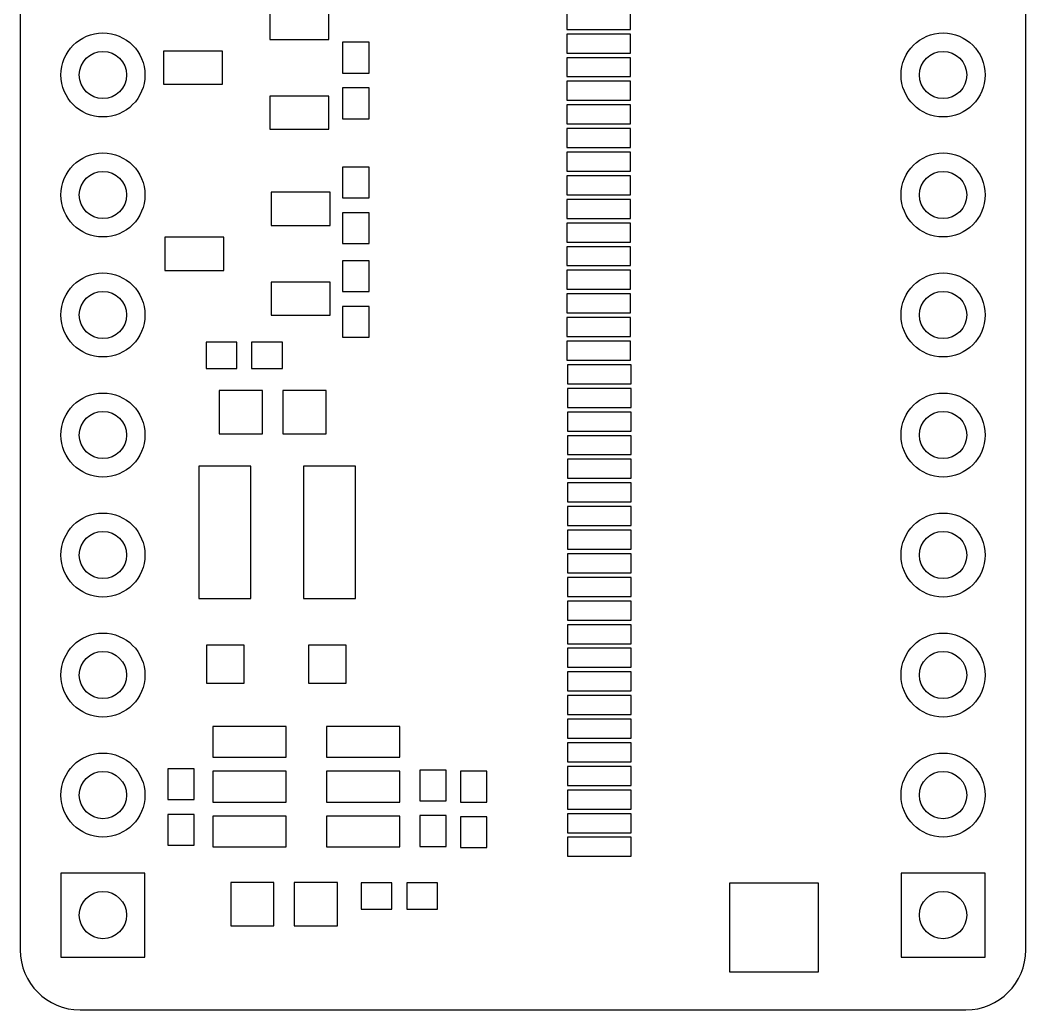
# Model space of a CAD drawing. Header units: millimetres. Extents: x -10.5 to 10.7, y -31.7 to 26.6.
# Drawn here: x -10.54 to 10.74, y -31.72 to -10.78 of the extents above; entities that cross this region are included whole.
import ezdxf

# ---------------------------------------------------------------- set-up
doc = ezdxf.new("R2010")
doc.units = ezdxf.units.MM
for name, color, linetype in [('KeepOutLayer', 6, 'Continuous'), ('MultiLayer', 9, 'Continuous'), ('TopSolder', 216, 'Continuous')]:
    doc.layers.add(name, color=color, linetype=linetype)

# ---------------------------------------------------------------- blocks, each defined once
blk = doc.blocks.new('HN1X20_B_2')
at = {"layer": 'MultiLayer'}
for p, q in [((-4.699, 0.889), (-4.699, -0.889)), ((-2.921, 0.889), (-4.699, 0.889)), ((-2.921, -0.889), (-2.921, 0.889)), ((-4.699, -0.889), (-2.921, -0.889))]:
    blk.add_line(p, q, dxfattribs=at)
for centre, radius in [((-1.27, 0), 0.889), ((1.27, 0), 0.889), ((3.81, 0), 0.889), ((6.35, 0), 0.889), ((8.89, 0), 0.889), ((11.43, 0), 0.889), ((13.97, 0), 0.889), ((16.51, 0), 0.889), ((19.05, 0), 0.889), ((21.59, 0), 0.889), ((24.13, 0), 0.889), ((26.67, 0), 0.889), ((29.21, 0), 0.889), ((31.75, 0), 0.889), ((34.29, 0), 0.889), ((36.83, 0), 0.889), ((39.37, 0), 0.889), ((41.91, 0), 0.889), ((44.45, 0), 0.889), ((-3.81, 0), 0.5), ((-1.27, 0), 0.5), ((1.27, 0), 0.5), ((3.81, 0), 0.5), ((6.35, 0), 0.5), ((8.89, 0), 0.5), ((11.43, 0), 0.5), ((13.97, 0), 0.5), ((16.51, 0), 0.5), ((19.05, 0), 0.5), ((21.59, 0), 0.5), ((24.13, 0), 0.5), ((26.67, 0), 0.5), ((29.21, 0), 0.5), ((31.75, 0), 0.5), ((34.29, 0), 0.5), ((36.83, 0), 0.5), ((39.37, 0), 0.5), ((41.91, 0), 0.5), ((44.45, 0), 0.5)]:
    blk.add_circle(centre, radius, dxfattribs=at)
at = {"layer": 'TopSolder'}
for p, q in [((-4.699, 0.889), (-4.699, -0.889)), ((-2.921, 0.889), (-4.699, 0.889)), ((-2.921, -0.889), (-2.921, 0.889)), ((-4.699, -0.889), (-2.921, -0.889))]:
    blk.add_line(p, q, dxfattribs=at)
for centre, radius in [((-1.27, 0), 0.889), ((1.27, 0), 0.889), ((3.81, 0), 0.889), ((6.35, 0), 0.889), ((8.89, 0), 0.889), ((11.43, 0), 0.889), ((13.97, 0), 0.889), ((16.51, 0), 0.889), ((19.05, 0), 0.889), ((21.59, 0), 0.889), ((24.13, 0), 0.889), ((26.67, 0), 0.889), ((29.21, 0), 0.889), ((31.75, 0), 0.889), ((34.29, 0), 0.889), ((36.83, 0), 0.889), ((39.37, 0), 0.889), ((41.91, 0), 0.889), ((44.45, 0), 0.889), ((-3.81, 0), 0.5), ((-1.27, 0), 0.5), ((1.27, 0), 0.5), ((3.81, 0), 0.5), ((6.35, 0), 0.5), ((8.89, 0), 0.5), ((11.43, 0), 0.5), ((13.97, 0), 0.5), ((16.51, 0), 0.5), ((19.05, 0), 0.5), ((21.59, 0), 0.5), ((24.13, 0), 0.5), ((26.67, 0), 0.5), ((29.21, 0), 0.5), ((31.75, 0), 0.5), ((34.29, 0), 0.5), ((36.83, 0), 0.5), ((39.37, 0), 0.5), ((41.91, 0), 0.5), ((44.45, 0), 0.5)]:
    blk.add_circle(centre, radius, dxfattribs=at)
blk = doc.blocks.new('HN1X20_B_3')
at = {"layer": 'MultiLayer'}
for p, q in [((-4.699, 0.889), (-4.699, -0.889)), ((-2.921, 0.889), (-4.699, 0.889)), ((-2.921, -0.889), (-2.921, 0.889)), ((-4.699, -0.889), (-2.921, -0.889))]:
    blk.add_line(p, q, dxfattribs=at)
for centre, radius in [((-1.27, 0), 0.889), ((1.27, 0), 0.889), ((3.81, 0), 0.889), ((6.35, 0), 0.889), ((8.89, 0), 0.889), ((11.43, 0), 0.889), ((13.97, 0), 0.889), ((16.51, 0), 0.889), ((19.05, 0), 0.889), ((21.59, 0), 0.889), ((24.13, 0), 0.889), ((26.67, 0), 0.889), ((29.21, 0), 0.889), ((31.75, 0), 0.889), ((34.29, 0), 0.889), ((36.83, 0), 0.889), ((39.37, 0), 0.889), ((41.91, 0), 0.889), ((44.45, 0), 0.889), ((-3.81, 0), 0.5), ((-1.27, 0), 0.5), ((1.27, 0), 0.5), ((3.81, 0), 0.5), ((6.35, 0), 0.5), ((8.89, 0), 0.5), ((11.43, 0), 0.5), ((13.97, 0), 0.5), ((16.51, 0), 0.5), ((19.05, 0), 0.5), ((21.59, 0), 0.5), ((24.13, 0), 0.5), ((26.67, 0), 0.5), ((29.21, 0), 0.5), ((31.75, 0), 0.5), ((34.29, 0), 0.5), ((36.83, 0), 0.5), ((39.37, 0), 0.5), ((41.91, 0), 0.5), ((44.45, 0), 0.5)]:
    blk.add_circle(centre, radius, dxfattribs=at)
at = {"layer": 'TopSolder'}
for p, q in [((-4.699, 0.889), (-4.699, -0.889)), ((-2.921, 0.889), (-4.699, 0.889)), ((-2.921, -0.889), (-2.921, 0.889)), ((-4.699, -0.889), (-2.921, -0.889))]:
    blk.add_line(p, q, dxfattribs=at)
for centre, radius in [((-1.27, 0), 0.889), ((1.27, 0), 0.889), ((3.81, 0), 0.889), ((6.35, 0), 0.889), ((8.89, 0), 0.889), ((11.43, 0), 0.889), ((13.97, 0), 0.889), ((16.51, 0), 0.889), ((19.05, 0), 0.889), ((21.59, 0), 0.889), ((24.13, 0), 0.889), ((26.67, 0), 0.889), ((29.21, 0), 0.889), ((31.75, 0), 0.889), ((34.29, 0), 0.889), ((36.83, 0), 0.889), ((39.37, 0), 0.889), ((41.91, 0), 0.889), ((44.45, 0), 0.889), ((-3.81, 0), 0.5), ((-1.27, 0), 0.5), ((1.27, 0), 0.5), ((3.81, 0), 0.5), ((6.35, 0), 0.5), ((8.89, 0), 0.5), ((11.43, 0), 0.5), ((13.97, 0), 0.5), ((16.51, 0), 0.5), ((19.05, 0), 0.5), ((21.59, 0), 0.5), ((24.13, 0), 0.5), ((26.67, 0), 0.5), ((29.21, 0), 0.5), ((31.75, 0), 0.5), ((34.29, 0), 0.5), ((36.83, 0), 0.5), ((39.37, 0), 0.5), ((41.91, 0), 0.5), ((44.45, 0), 0.5)]:
    blk.add_circle(centre, radius, dxfattribs=at)
blk = doc.blocks.new('SOT_23_3_8')
at = {"layer": 'TopSolder'}
for p, q in [((-0.51, 1.306), (-1.761, 1.306)), ((-1.761, 1.306), (-1.761, 0.605)), ((-0.51, 0.605), (-0.51, 1.306)), ((-1.761, 0.605), (-0.51, 0.605)), ((1.74, 0.356), (0.489, 0.356)), ((0.489, 0.356), (0.489, -0.345)), ((1.74, -0.345), (1.74, 0.356)), ((0.489, -0.345), (1.74, -0.345)), ((-0.51, -0.594), (-1.761, -0.594)), ((-1.761, -0.594), (-1.761, -1.295)), ((-0.51, -1.295), (-0.51, -0.594)), ((-1.761, -1.295), (-0.51, -1.295))]:
    blk.add_line(p, q, dxfattribs=at)
for centre in [(-1.136, 0.956), (1.114, 0.006), (-1.136, -0.944)]:
    blk.add_circle(centre, 0, dxfattribs=at)
blk = doc.blocks.new('SOT_23_3_9')
at = {"layer": 'TopSolder'}
for p, q in [((-0.51, 1.306), (-1.761, 1.306)), ((-1.761, 1.306), (-1.761, 0.605)), ((-0.51, 0.605), (-0.51, 1.306)), ((-1.761, 0.605), (-0.51, 0.605)), ((1.74, 0.356), (0.489, 0.356)), ((0.489, 0.356), (0.489, -0.345)), ((1.74, -0.345), (1.74, 0.356)), ((0.489, -0.345), (1.74, -0.345)), ((-0.51, -0.594), (-1.761, -0.594)), ((-1.761, -0.594), (-1.761, -1.295)), ((-0.51, -1.295), (-0.51, -0.594)), ((-1.761, -1.295), (-0.51, -1.295))]:
    blk.add_line(p, q, dxfattribs=at)
for centre in [(-1.136, 0.956), (1.114, 0.006), (-1.136, -0.944)]:
    blk.add_circle(centre, 0, dxfattribs=at)
blk = doc.blocks.new('C0402_M_13')
at = {"layer": 'TopSolder'}
for p, q in [((-0.351, 0.279), (-0.351, -0.279)), ((0.3, 0.279), (-0.351, 0.279)), ((0.3, -0.279), (0.3, 0.279)), ((0.614, 0.279), (0.614, -0.279)), ((1.265, 0.279), (0.614, 0.279)), ((1.265, -0.279), (1.265, 0.279)), ((-0.351, -0.279), (0.3, -0.279)), ((0.614, -0.279), (1.265, -0.279))]:
    blk.add_line(p, q, dxfattribs=at)
for centre in [(-0.025, 0), (0.94, 0)]:
    blk.add_circle(centre, 0, dxfattribs=at)
blk = doc.blocks.new('C0402_M_14')
at = {"layer": 'TopSolder'}
for p, q in [((-0.351, 0.279), (-0.351, -0.279)), ((0.3, 0.279), (-0.351, 0.279)), ((0.3, -0.279), (0.3, 0.279)), ((0.614, 0.279), (0.614, -0.279)), ((1.265, 0.279), (0.614, 0.279)), ((1.265, -0.279), (1.265, 0.279)), ((-0.351, -0.279), (0.3, -0.279)), ((0.614, -0.279), (1.265, -0.279))]:
    blk.add_line(p, q, dxfattribs=at)
for centre in [(-0.025, 0), (0.94, 0)]:
    blk.add_circle(centre, 0, dxfattribs=at)
blk = doc.blocks.new('C0402_M_16')
at = {"layer": 'TopSolder'}
for p, q in [((-0.351, 0.279), (-0.351, -0.279)), ((0.3, 0.279), (-0.351, 0.279)), ((0.3, -0.279), (0.3, 0.279)), ((0.614, 0.279), (0.614, -0.279)), ((1.265, 0.279), (0.614, 0.279)), ((1.265, -0.279), (1.265, 0.279)), ((-0.351, -0.279), (0.3, -0.279)), ((0.614, -0.279), (1.265, -0.279))]:
    blk.add_line(p, q, dxfattribs=at)
for centre in [(-0.025, 0), (0.94, 0)]:
    blk.add_circle(centre, 0, dxfattribs=at)
blk = doc.blocks.new('C0402_M_19')
at = {"layer": 'TopSolder'}
for p, q in [((-0.351, 0.279), (-0.351, -0.279)), ((0.3, 0.279), (-0.351, 0.279)), ((0.3, -0.279), (0.3, 0.279)), ((0.614, 0.279), (0.614, -0.279)), ((1.265, 0.279), (0.614, 0.279)), ((1.265, -0.279), (1.265, 0.279)), ((-0.351, -0.279), (0.3, -0.279)), ((0.614, -0.279), (1.265, -0.279))]:
    blk.add_line(p, q, dxfattribs=at)
for centre in [(-0.025, 0), (0.94, 0)]:
    blk.add_circle(centre, 0, dxfattribs=at)
blk = doc.blocks.new('SOT23_6___25')
at = {"layer": 'TopSolder'}
for p, q in [((-1.276, 1.978), (-1.276, 0.426)), ((-0.624, 1.978), (-1.276, 1.978)), ((-0.624, 0.426), (-0.624, 1.978)), ((-0.326, 1.978), (-0.326, 0.426)), ((0.326, 1.978), (-0.326, 1.978)), ((0.326, 0.426), (0.326, 1.978)), ((0.624, 1.978), (0.624, 0.426)), ((1.276, 1.978), (0.624, 1.978)), ((1.276, 0.426), (1.276, 1.978)), ((-1.276, 0.426), (-0.624, 0.426)), ((-0.326, 0.426), (0.326, 0.426)), ((0.624, 0.426), (1.276, 0.426)), ((-1.276, -0.426), (-1.276, -1.978)), ((-0.624, -0.426), (-1.276, -0.426)), ((-0.624, -1.978), (-0.624, -0.426)), ((-0.326, -0.426), (-0.326, -1.978)), ((0.326, -0.426), (-0.326, -0.426)), ((0.326, -1.978), (0.326, -0.426)), ((0.624, -0.426), (0.624, -1.978)), ((1.276, -0.426), (0.624, -0.426)), ((1.276, -1.978), (1.276, -0.426)), ((-1.276, -1.978), (-0.624, -1.978)), ((-0.326, -1.978), (0.326, -1.978)), ((0.624, -1.978), (1.276, -1.978))]:
    blk.add_line(p, q, dxfattribs=at)
for centre in [(-0.95, 1.202), (0, 1.202), (0.95, 1.202), (-0.95, -1.202), (0, -1.202), (0.95, -1.202)]:
    blk.add_circle(centre, 0, dxfattribs=at)
blk = doc.blocks.new('R0402_M_45')
at = {"layer": 'TopSolder'}
for p, q in [((-0.808, 0.279), (-0.808, -0.279)), ((-0.157, 0.279), (-0.808, 0.279)), ((-0.157, -0.279), (-0.157, 0.279)), ((0.157, 0.279), (0.157, -0.279)), ((0.808, 0.279), (0.157, 0.279)), ((0.808, -0.279), (0.808, 0.279)), ((-0.808, -0.279), (-0.157, -0.279)), ((0.157, -0.279), (0.808, -0.279))]:
    blk.add_line(p, q, dxfattribs=at)
for centre in [(-0.483, 0), (0.483, 0)]:
    blk.add_circle(centre, 0, dxfattribs=at)
blk = doc.blocks.new('R0402_M_46')
at = {"layer": 'TopSolder'}
for p, q in [((-0.808, 0.279), (-0.808, -0.279)), ((-0.157, 0.279), (-0.808, 0.279)), ((-0.157, -0.279), (-0.157, 0.279)), ((0.157, 0.279), (0.157, -0.279)), ((0.808, 0.279), (0.157, 0.279)), ((0.808, -0.279), (0.808, 0.279)), ((-0.808, -0.279), (-0.157, -0.279)), ((0.157, -0.279), (0.808, -0.279))]:
    blk.add_line(p, q, dxfattribs=at)
for centre in [(-0.483, 0), (0.483, 0)]:
    blk.add_circle(centre, 0, dxfattribs=at)
blk = doc.blocks.new('R0402_M_47')
at = {"layer": 'TopSolder'}
for p, q in [((-0.808, 0.279), (-0.808, -0.279)), ((-0.157, 0.279), (-0.808, 0.279)), ((-0.157, -0.279), (-0.157, 0.279)), ((0.157, 0.279), (0.157, -0.279)), ((0.808, 0.279), (0.157, 0.279)), ((0.808, -0.279), (0.808, 0.279)), ((-0.808, -0.279), (-0.157, -0.279)), ((0.157, -0.279), (0.808, -0.279))]:
    blk.add_line(p, q, dxfattribs=at)
for centre in [(-0.483, 0), (0.483, 0)]:
    blk.add_circle(centre, 0, dxfattribs=at)
blk = doc.blocks.new('NR3015_49')
at = {"layer": 'TopSolder'}
for p, q in [((0.551, 1.401), (-0.551, 1.401)), ((-0.551, 1.401), (-0.551, -1.401)), ((0.551, -1.401), (0.551, 1.401)), ((2.761, 1.401), (1.659, 1.401)), ((1.659, 1.401), (1.659, -1.401)), ((2.761, -1.401), (2.761, 1.401)), ((-0.551, -1.401), (0.551, -1.401)), ((1.659, -1.401), (2.761, -1.401))]:
    blk.add_line(p, q, dxfattribs=at)
for centre in [(0, 0), (2.21, 0)]:
    blk.add_circle(centre, 0, dxfattribs=at)
blk = doc.blocks.new('FPC_40P_0_5_51')
at = {"layer": 'TopSolder'}
for p, q in [((2.339, 2.962), (2.339, 1.61)), ((2.741, 2.962), (2.339, 2.962)), ((2.741, 1.61), (2.741, 2.962)), ((2.839, 2.962), (2.839, 1.61)), ((3.241, 2.962), (2.839, 2.962)), ((3.241, 1.61), (3.241, 2.962)), ((3.339, 2.962), (3.339, 1.61)), ((3.741, 2.962), (3.339, 2.962)), ((3.741, 1.61), (3.741, 2.962)), ((3.839, 2.962), (3.839, 1.61)), ((4.241, 2.962), (3.839, 2.962)), ((4.241, 1.61), (4.241, 2.962)), ((4.339, 2.962), (4.339, 1.61)), ((4.741, 2.962), (4.339, 2.962)), ((4.741, 1.61), (4.741, 2.962)), ((4.839, 2.962), (4.839, 1.61)), ((5.241, 2.962), (4.839, 2.962)), ((5.241, 1.61), (5.241, 2.962)), ((5.339, 2.962), (5.339, 1.61)), ((5.741, 2.962), (5.339, 2.962)), ((5.741, 1.61), (5.741, 2.962)), ((5.839, 2.962), (5.839, 1.61)), ((6.241, 2.962), (5.839, 2.962)), ((6.241, 1.61), (6.241, 2.962)), ((6.339, 2.962), (6.339, 1.61)), ((6.741, 2.962), (6.339, 2.962)), ((6.741, 1.61), (6.741, 2.962)), ((6.839, 2.962), (6.839, 1.61)), ((7.241, 2.962), (6.839, 2.962)), ((7.241, 1.61), (7.241, 2.962)), ((7.339, 2.962), (7.339, 1.61)), ((7.741, 2.962), (7.339, 2.962)), ((7.741, 1.61), (7.741, 2.962)), ((7.839, 2.962), (7.839, 1.61)), ((8.241, 2.962), (7.839, 2.962)), ((8.241, 1.61), (8.241, 2.962)), ((8.339, 2.962), (8.339, 1.61)), ((8.741, 2.962), (8.339, 2.962)), ((8.741, 1.61), (8.741, 2.962)), ((8.839, 2.962), (8.839, 1.61)), ((9.241, 2.962), (8.839, 2.962)), ((9.241, 1.61), (9.241, 2.962)), ((9.339, 2.962), (9.339, 1.61)), ((9.741, 2.962), (9.339, 2.962)), ((9.741, 1.61), (9.741, 2.962)), ((9.839, 2.962), (9.839, 1.61)), ((10.241, 2.962), (9.839, 2.962)), ((10.241, 1.61), (10.241, 2.962)), ((10.339, 2.962), (10.339, 1.61)), ((10.741, 2.962), (10.339, 2.962)), ((10.741, 1.61), (10.741, 2.962)), ((10.839, 2.962), (10.839, 1.61)), ((11.241, 2.962), (10.839, 2.962)), ((11.241, 1.61), (11.241, 2.962)), ((11.339, 2.962), (11.339, 1.61)), ((11.741, 2.962), (11.339, 2.962)), ((11.741, 1.61), (11.741, 2.962)), ((11.839, 2.962), (11.839, 1.61)), ((12.241, 2.962), (11.839, 2.962)), ((12.241, 1.61), (12.241, 2.962)), ((12.339, 2.962), (12.339, 1.61)), ((12.741, 2.962), (12.339, 2.962)), ((12.741, 1.61), (12.741, 2.962)), ((13.241, 2.976), (12.839, 2.976)), ((12.839, 2.976), (12.839, 1.624)), ((13.241, 1.624), (13.241, 2.976)), ((13.741, 2.976), (13.339, 2.976)), ((13.339, 2.976), (13.339, 1.624)), ((13.741, 1.624), (13.741, 2.976)), ((14.241, 2.976), (13.839, 2.976)), ((13.839, 2.976), (13.839, 1.624)), ((14.241, 1.624), (14.241, 2.976)), ((14.741, 2.976), (14.339, 2.976)), ((14.339, 2.976), (14.339, 1.624)), ((14.741, 1.624), (14.741, 2.976)), ((15.241, 2.976), (14.839, 2.976)), ((14.839, 2.976), (14.839, 1.624)), ((15.241, 1.624), (15.241, 2.976)), ((15.741, 2.976), (15.339, 2.976)), ((15.339, 2.976), (15.339, 1.624)), ((15.741, 1.624), (15.741, 2.976)), ((16.241, 2.976), (15.839, 2.976)), ((15.839, 2.976), (15.839, 1.624)), ((16.241, 1.624), (16.241, 2.976)), ((16.741, 2.976), (16.339, 2.976)), ((16.339, 2.976), (16.339, 1.624)), ((16.741, 1.624), (16.741, 2.976)), ((17.241, 2.976), (16.839, 2.976)), ((16.839, 2.976), (16.839, 1.624)), ((17.241, 1.624), (17.241, 2.976)), ((17.741, 2.976), (17.339, 2.976)), ((17.339, 2.976), (17.339, 1.624)), ((17.741, 1.624), (17.741, 2.976)), ((18.241, 2.976), (17.839, 2.976)), ((17.839, 2.976), (17.839, 1.624)), ((18.241, 1.624), (18.241, 2.976)), ((18.741, 2.976), (18.339, 2.976)), ((18.339, 2.976), (18.339, 1.624)), ((18.741, 1.624), (18.741, 2.976)), ((19.241, 2.976), (18.839, 2.976)), ((18.839, 2.976), (18.839, 1.624)), ((19.241, 1.624), (19.241, 2.976)), ((19.741, 2.976), (19.339, 2.976)), ((19.339, 2.976), (19.339, 1.624)), ((19.741, 1.624), (19.741, 2.976)), ((20.241, 2.976), (19.839, 2.976)), ((19.839, 2.976), (19.839, 1.624)), ((20.241, 1.624), (20.241, 2.976)), ((20.741, 2.976), (20.339, 2.976)), ((20.339, 2.976), (20.339, 1.624)), ((20.741, 1.624), (20.741, 2.976)), ((21.241, 2.976), (20.839, 2.976)), ((20.839, 2.976), (20.839, 1.624)), ((21.241, 1.624), (21.241, 2.976)), ((21.741, 2.976), (21.339, 2.976)), ((21.339, 2.976), (21.339, 1.624)), ((21.741, 1.624), (21.741, 2.976)), ((22.241, 2.976), (21.839, 2.976)), ((21.839, 2.976), (21.839, 1.624)), ((22.241, 1.624), (22.241, 2.976)), ((2.339, 1.61), (2.741, 1.61)), ((2.839, 1.61), (3.241, 1.61)), ((3.339, 1.61), (3.741, 1.61)), ((3.839, 1.61), (4.241, 1.61)), ((4.339, 1.61), (4.741, 1.61)), ((4.839, 1.61), (5.241, 1.61)), ((5.339, 1.61), (5.741, 1.61)), ((5.839, 1.61), (6.241, 1.61)), ((6.339, 1.61), (6.741, 1.61)), ((6.839, 1.61), (7.241, 1.61)), ((7.339, 1.61), (7.741, 1.61)), ((7.839, 1.61), (8.241, 1.61)), ((8.339, 1.61), (8.741, 1.61)), ((8.839, 1.61), (9.241, 1.61)), ((9.339, 1.61), (9.741, 1.61)), ((9.839, 1.61), (10.241, 1.61)), ((10.339, 1.61), (10.741, 1.61)), ((10.839, 1.61), (11.241, 1.61)), ((11.339, 1.61), (11.741, 1.61)), ((11.839, 1.61), (12.241, 1.61)), ((12.339, 1.61), (12.741, 1.61)), ((12.839, 1.624), (13.241, 1.624)), ((13.339, 1.624), (13.741, 1.624)), ((13.839, 1.624), (14.241, 1.624)), ((14.339, 1.624), (14.741, 1.624)), ((14.839, 1.624), (15.241, 1.624)), ((15.339, 1.624), (15.741, 1.624)), ((15.839, 1.624), (16.241, 1.624)), ((16.339, 1.624), (16.741, 1.624)), ((16.839, 1.624), (17.241, 1.624)), ((17.339, 1.624), (17.741, 1.624)), ((17.839, 1.624), (18.241, 1.624)), ((18.339, 1.624), (18.741, 1.624)), ((18.839, 1.624), (19.241, 1.624)), ((19.339, 1.624), (19.741, 1.624)), ((19.839, 1.624), (20.241, 1.624)), ((20.339, 1.624), (20.741, 1.624)), ((20.839, 1.624), (21.241, 1.624)), ((21.339, 1.624), (21.741, 1.624)), ((21.839, 1.624), (22.241, 1.624)), ((1.771, -0.471), (-0.109, -0.471)), ((-0.109, -0.471), (-0.109, -2.351)), ((1.771, -2.351), (1.771, -0.471)), ((22.809, -0.457), (22.809, -2.337)), ((24.689, -0.457), (22.809, -0.457)), ((24.689, -2.337), (24.689, -0.457)), ((22.809, -2.337), (24.689, -2.337)), ((-0.109, -2.351), (1.771, -2.351))]:
    blk.add_line(p, q, dxfattribs=at)
for centre in [(2.54, 2.286), (3.04, 2.286), (3.54, 2.286), (4.04, 2.286), (4.54, 2.286), (5.04, 2.286), (5.54, 2.286), (6.04, 2.286), (6.54, 2.286), (7.04, 2.286), (7.54, 2.286), (8.04, 2.286), (8.54, 2.286), (9.04, 2.286), (9.54, 2.286), (10.04, 2.286), (10.54, 2.286), (11.04, 2.286), (11.54, 2.286), (12.04, 2.286), (12.54, 2.286), (13.04, 2.3), (13.54, 2.3), (14.04, 2.3), (14.54, 2.3), (15.04, 2.3), (15.54, 2.3), (16.04, 2.3), (16.54, 2.3), (17.04, 2.3), (17.54, 2.3), (18.04, 2.3), (18.54, 2.3), (19.04, 2.3), (19.54, 2.3), (20.04, 2.3), (20.54, 2.3), (21.04, 2.3), (21.54, 2.3), (22.04, 2.3), (0.831, -1.411), (23.749, -1.397)]:
    blk.add_circle(centre, 0, dxfattribs=at)
blk = doc.blocks.new('SOD_323_60')
at = {"layer": 'TopSolder'}
for p, q in [((0.401, 0.401), (-0.401, 0.401)), ((-0.401, 0.401), (-0.401, -0.401)), ((0.401, -0.401), (0.401, 0.401)), ((2.56, 0.401), (1.758, 0.401)), ((1.758, 0.401), (1.758, -0.401)), ((2.56, -0.401), (2.56, 0.401)), ((-0.401, -0.401), (0.401, -0.401)), ((1.758, -0.401), (2.56, -0.401))]:
    blk.add_line(p, q, dxfattribs=at)
for centre in [(0, 0), (2.159, 0)]:
    blk.add_circle(centre, 0, dxfattribs=at)
blk = doc.blocks.new('C0402_M_72')
at = {"layer": 'TopSolder'}
for p, q in [((-0.351, 0.279), (-0.351, -0.279)), ((0.3, 0.279), (-0.351, 0.279)), ((0.3, -0.279), (0.3, 0.279)), ((0.614, 0.279), (0.614, -0.279)), ((1.265, 0.279), (0.614, 0.279)), ((1.265, -0.279), (1.265, 0.279)), ((-0.351, -0.279), (0.3, -0.279)), ((0.614, -0.279), (1.265, -0.279))]:
    blk.add_line(p, q, dxfattribs=at)
for centre in [(-0.025, 0), (0.94, 0)]:
    blk.add_circle(centre, 0, dxfattribs=at)
blk = doc.blocks.new('C0603_M_76')
at = {"layer": 'TopSolder'}
for p, q in [((0.432, 0.457), (-0.483, 0.457)), ((-0.483, 0.457), (-0.483, -0.457)), ((0.432, -0.457), (0.432, 0.457)), ((1.778, 0.457), (0.864, 0.457)), ((0.864, 0.457), (0.864, -0.457)), ((1.778, -0.457), (1.778, 0.457)), ((-0.483, -0.457), (0.432, -0.457)), ((0.864, -0.457), (1.778, -0.457))]:
    blk.add_line(p, q, dxfattribs=at)
for centre in [(-0.025, 0), (1.321, 0)]:
    blk.add_circle(centre, 0, dxfattribs=at)
blk = doc.blocks.new('C0603_M_77')
at = {"layer": 'TopSolder'}
for p, q in [((0.432, 0.457), (-0.483, 0.457)), ((-0.483, 0.457), (-0.483, -0.457)), ((0.432, -0.457), (0.432, 0.457)), ((1.778, 0.457), (0.864, 0.457)), ((0.864, 0.457), (0.864, -0.457)), ((1.778, -0.457), (1.778, 0.457)), ((-0.483, -0.457), (0.432, -0.457)), ((0.864, -0.457), (1.778, -0.457))]:
    blk.add_line(p, q, dxfattribs=at)
for centre in [(-0.025, 0), (1.321, 0)]:
    blk.add_circle(centre, 0, dxfattribs=at)

msp = doc.modelspace()

# ---------------------------------------------------------------- linework, layer by layer
at = {"layer": 'KeepOutLayer'}
for p, q in [((-10.541, 25.349), (-10.541, -30.455)), ((10.744, -30.455), (10.744, 25.349)), ((-9.271, -31.725), (9.474, -31.725))]:
    msp.add_line(p, q, dxfattribs=at)
for centre, start, end in [((-9.271, -30.455), 180, 270), ((9.474, -30.455), 270, 0)]:
    msp.add_arc(centre, 1.27, start, end, dxfattribs=at)

# ---------------------------------------------------------------- block references
for name, p, rotation in [('HN1X20_B_3', (-8.788, -25.908), 90), ('HN1X20_B_2', (8.992, -25.908), 90), ('SOT_23_3_9', (-5.766, -11.78), 180), ('FPC_40P_0_5_51', (4.002, -30.813), 90), ('C0402_M_16', (-3.436, -12.512), 90), ('C0402_M_13', (-3.436, -14.239), 270), ('SOT_23_3_8', (-5.74, -15.717), 180), ('C0402_M_72', (-3.436, -17.135), 90), ('C0402_M_14', (-5.341, -17.871), 180), ('C0603_M_77', (-4.547, -19.075), 180), ('SOT23_6___25', (-4.483, -27), 270), ('R0402_M_45', (-7.137, -27.432), 90), ('R0402_M_47', (-1.803, -27.457), 90), ('C0402_M_19', (-0.94, -27.94), 90), ('C0603_M_76', (-4.306, -29.489), 180), ('R0402_M_46', (-2.515, -29.312), 360)]:
    msp.add_blockref(name, p, dxfattribs=dict(rotation=rotation))
for name, p in [('NR3015_49', (-6.206, -21.615)), ('SOD_323_60', (-6.198, -24.409))]:
    msp.add_blockref(name, p)

doc.saveas('drawing.dxf')
